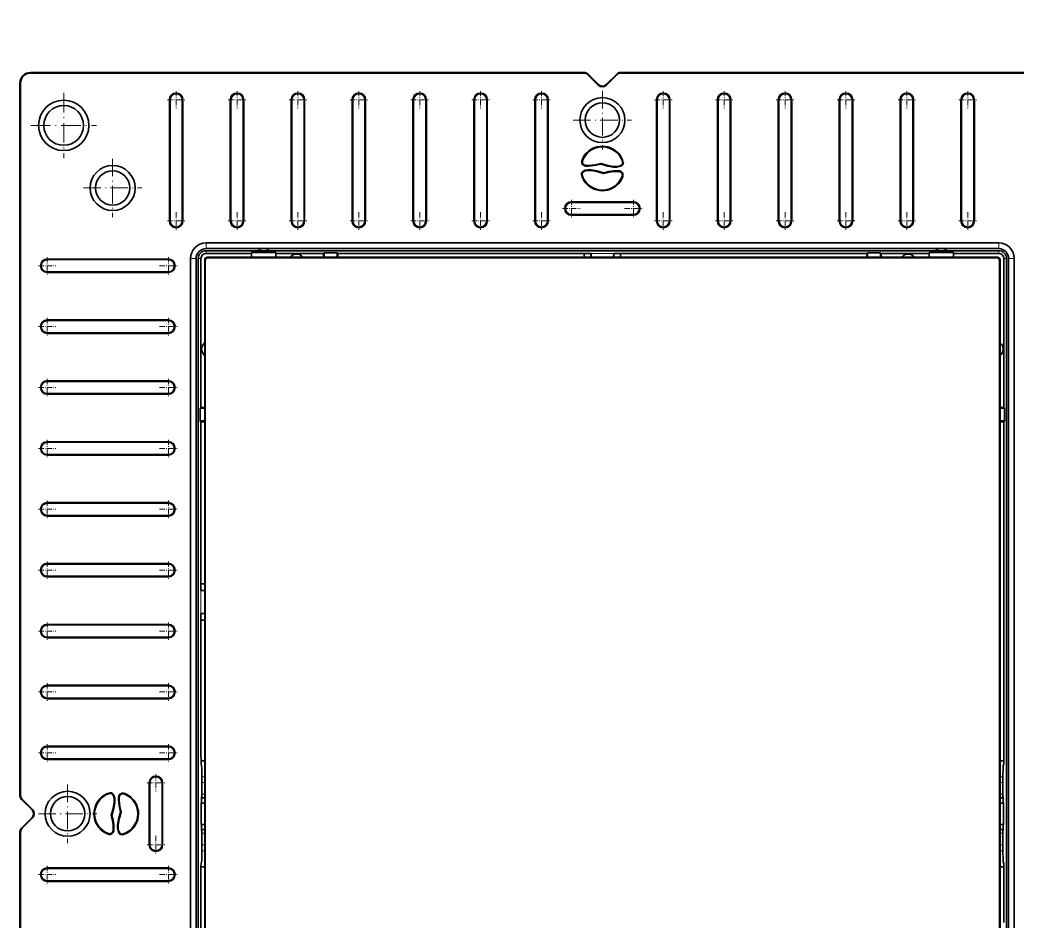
# Model space of a CAD drawing. Header units: inches. Extents: x 258415 to 640093, y 441672 to 945769.
# Drawn here: x 320847.2 to 321035.5, y 470317.5 to 470487.7 of the extents above; entities that cross this region are included whole.
import ezdxf

# ---------------------------------------------------------------- set-up
doc = ezdxf.new("R2010")
doc.units = ezdxf.units.IN
doc.header["$MEASUREMENT"] = 0
doc.linetypes.add('DASHDOT', pattern=[18.5, 12, -3, 0.5, -3])
doc.layers.add('A-DIMESNION-1', color=7, linetype='Continuous')
doc.layers.add('CQ Lighting', color=5, linetype='Continuous', lineweight=0)
doc.layers.add('CQ lighting plan', color=7, linetype='Continuous', lineweight=0)
doc.styles.get("Standard").update_dxf_attribs({"font": 'arial.ttf'})
doc.dimstyles.new('CQ Anno', dxfattribs={"dimscale": 40, "dimtxt": 2.2, "dimasz": 0.75, "dimexe": 1, "dimexo": 0.5, "dimgap": 0.5, "dimtad": 1, "dimrnd": 1, "dimdsep": 46, "dimtxsty": 'Standard', "dimblk": 'x-04-bw-gf-dim-50$0$DIM12', "dimcen": 0.0025, "dimdle": 0.5, "dimclrd": 8, "dimclre": 8, "dimclrt": 2, "dimazin": 2, "dimtfac": 1, "dimtix": 1, "dimtmove": 1, "dimatfit": 0, "dimfxl": 50, "dimtolj": 1, "dimtzin": 0, "dimlwd": -1, "dimarcsym": 1})

# ---------------------------------------------------------------- blocks, each defined once
blk = doc.blocks.new('T.HC0E0.HQ12 top')
at = {"layer": 'CQ Lighting', "color": 1, "lineweight": 35}
for p, q in [((441352.04, 519356.81), (441486.63, 519356.81)), ((441352.04, 519356.69), (441486.63, 519356.69)), ((441493.45, 519356.81), (441628.04, 519356.81)), ((441493.45, 519356.69), (441628.04, 519356.69)), ((441629.92, 519354.81), (441629.92, 519250.23)), ((441630.04, 519354.81), (441630.04, 519250.23)), ((441477.27, 519328.78), (441477.27, 519351.66)), ((441477.39, 519328.78), (441477.39, 519351.66)), ((441479.69, 519328.78), (441479.69, 519351.66)), ((441479.81, 519328.78), (441479.81, 519351.66)), ((441500.27, 519328.78), (441500.27, 519351.66)), ((441500.39, 519328.78), (441500.39, 519351.66)), ((441502.69, 519328.78), (441502.69, 519351.66)), ((441502.81, 519328.78), (441502.81, 519351.66)), ((441511.77, 519328.78), (441511.77, 519351.66)), ((441511.89, 519328.78), (441511.89, 519351.66)), ((441514.19, 519328.78), (441514.19, 519351.66)), ((441514.31, 519328.78), (441514.31, 519351.66)), ((441523.27, 519328.78), (441523.27, 519351.66)), ((441523.39, 519328.78), (441523.39, 519351.66)), ((441525.69, 519328.78), (441525.69, 519351.66)), ((441525.81, 519328.78), (441525.81, 519351.66)), ((441534.77, 519328.78), (441534.77, 519351.66)), ((441534.89, 519328.78), (441534.89, 519351.66)), ((441537.19, 519328.78), (441537.19, 519351.66)), ((441537.31, 519328.78), (441537.31, 519351.66)), ((441546.27, 519328.78), (441546.27, 519351.66)), ((441546.39, 519328.78), (441546.39, 519351.66)), ((441548.69, 519328.78), (441548.69, 519351.66)), ((441548.81, 519328.78), (441548.81, 519351.66)), ((441557.77, 519328.78), (441557.77, 519351.66)), ((441557.89, 519328.78), (441557.89, 519351.66)), ((441560.19, 519328.78), (441560.19, 519351.66)), ((441560.31, 519328.78), (441560.31, 519351.66)), ((441569.27, 519328.78), (441569.27, 519351.66)), ((441569.39, 519328.78), (441569.39, 519351.66)), ((441571.69, 519328.78), (441571.69, 519351.66)), ((441571.81, 519328.78), (441571.81, 519351.66)), ((441580.77, 519328.78), (441580.77, 519351.66)), ((441580.89, 519328.78), (441580.89, 519351.66)), ((441583.19, 519328.78), (441583.19, 519351.66)), ((441583.31, 519328.78), (441583.31, 519351.66)), ((441592.27, 519328.78), (441592.27, 519351.66)), ((441592.39, 519328.78), (441592.39, 519351.66)), ((441594.69, 519328.78), (441594.69, 519351.66)), ((441594.81, 519328.78), (441594.81, 519351.66)), ((441602, 519328.59), (441624.89, 519328.59)), ((441602, 519328.46), (441624.89, 519328.46)), ((441594.89, 519324.61), (441385.19, 519324.61)), ((441602, 519326.16), (441624.89, 519326.16)), ((441602, 519326.04), (441624.89, 519326.04)), ((441594.89, 519323.55), (441385.19, 519323.55)), ((441594.89, 519323.15), (441385.19, 519323.15)), ((441478.55, 519322.62), (441415.99, 519322.62)), ((441594.89, 519322.62), (441566.79, 519322.62)), ((441594.65, 519321.92), (441385.43, 519321.92)), ((441594.54, 519321.81), (441385.54, 519321.81)), ((441595.04, 519172.31), (441595.04, 519321.31)), ((441595.15, 519172.21), (441595.15, 519321.42)), ((441596.38, 519171.96), (441596.38, 519321.66)), ((441596.77, 519171.96), (441596.77, 519321.66)), ((441597.84, 519171.96), (441597.84, 519321.66)), ((441602, 519317.09), (441624.89, 519317.09)), ((441602, 519316.96), (441624.89, 519316.96)), ((441602, 519314.66), (441624.89, 519314.66)), ((441602, 519314.54), (441624.89, 519314.54)), ((441602, 519305.59), (441624.89, 519305.59)), ((441602, 519305.46), (441624.89, 519305.46)), ((441602, 519303.16), (441624.89, 519303.16)), ((441602, 519303.04), (441624.89, 519303.04)), ((441595.85, 519266.28), (441595.85, 519296.76)), ((441602, 519294.09), (441624.89, 519294.09)), ((441602, 519293.96), (441624.89, 519293.96)), ((441602, 519291.66), (441624.89, 519291.66)), ((441602, 519291.54), (441624.89, 519291.54)), ((441602, 519282.59), (441624.89, 519282.59)), ((441602, 519282.46), (441624.89, 519282.46)), ((441602, 519280.16), (441624.89, 519280.16)), ((441602, 519280.04), (441624.89, 519280.04)), ((441602, 519271.09), (441624.89, 519271.09)), ((441602, 519270.96), (441624.89, 519270.96)), ((441602, 519268.66), (441624.89, 519268.66)), ((441602, 519268.54), (441624.89, 519268.54)), ((441602, 519259.59), (441624.89, 519259.59)), ((441602, 519259.46), (441624.89, 519259.46)), ((441602, 519257.16), (441624.89, 519257.16)), ((441602, 519257.04), (441624.89, 519257.04)), ((441629.92, 519243.4), (441629.92, 519138.81)), ((441630.04, 519243.4), (441630.04, 519138.81)), ((441602, 519236.59), (441624.89, 519236.59)), ((441602, 519236.46), (441624.89, 519236.46)), ((441602, 519234.16), (441624.89, 519234.16)), ((441602, 519234.04), (441624.89, 519234.04)), ((441595.85, 519196.86), (441595.85, 519227.35)), ((441602, 519225.09), (441624.89, 519225.09)), ((441602, 519224.96), (441624.89, 519224.96)), ((441602, 519222.66), (441624.89, 519222.66)), ((441602, 519222.54), (441624.89, 519222.54)), ((441602, 519213.59), (441624.89, 519213.59)), ((441602, 519213.46), (441624.89, 519213.46)), ((441602, 519211.16), (441624.89, 519211.16)), ((441602, 519211.04), (441624.89, 519211.04)), ((441602, 519202.09), (441624.89, 519202.09)), ((441602, 519201.96), (441624.89, 519201.96)), ((441602, 519199.66), (441624.89, 519199.66)), ((441602, 519199.54), (441624.89, 519199.54)), ((441602, 519190.59), (441624.89, 519190.59)), ((441602, 519190.46), (441624.89, 519190.46)), ((441602, 519188.16), (441624.89, 519188.16)), ((441602, 519188.04), (441624.89, 519188.04)), ((441602, 519179.09), (441624.89, 519179.09)), ((441602, 519178.96), (441624.89, 519178.96)), ((441602, 519176.66), (441624.89, 519176.66)), ((441602, 519176.54), (441624.89, 519176.54)), ((441385.54, 519171.81), (441594.54, 519171.81)), ((441385.19, 519170.48), (441594.89, 519170.48)), ((441385.19, 519170.08), (441594.89, 519170.08)), ((441385.43, 519171.71), (441594.65, 519171.71)), ((441501.53, 519171.01), (441564.09, 519171.01)), ((441566.79, 519171.01), (441594.89, 519171.01)), ((441385.19, 519169.01), (441594.89, 519169.01))]:
    blk.add_line(p, q, dxfattribs=at)
at = {"layer": 'CQ Lighting', "color": 1, "lineweight": 13, "ltscale": 0.00307}
for p, q in [((441486.63, 519356.69), (441486.63, 519356.81)), ((441493.45, 519356.69), (441493.45, 519356.81)), ((441628.04, 519356.69), (441628.04, 519356.81)), ((441477.27, 519351.66), (441477.39, 519351.66)), ((441479.81, 519351.66), (441479.69, 519351.66)), ((441500.27, 519351.66), (441500.39, 519351.66)), ((441502.81, 519351.66), (441502.69, 519351.66)), ((441511.77, 519351.66), (441511.89, 519351.66)), ((441514.31, 519351.66), (441514.19, 519351.66)), ((441523.27, 519351.66), (441523.39, 519351.66)), ((441525.81, 519351.66), (441525.69, 519351.66)), ((441534.77, 519351.66), (441534.89, 519351.66)), ((441537.31, 519351.66), (441537.19, 519351.66)), ((441546.27, 519351.66), (441546.39, 519351.66)), ((441548.81, 519351.66), (441548.69, 519351.66)), ((441557.77, 519351.66), (441557.89, 519351.66)), ((441560.31, 519351.66), (441560.19, 519351.66)), ((441569.27, 519351.66), (441569.39, 519351.66)), ((441571.81, 519351.66), (441571.69, 519351.66)), ((441580.77, 519351.66), (441580.89, 519351.66)), ((441583.31, 519351.66), (441583.19, 519351.66)), ((441592.27, 519351.66), (441592.39, 519351.66)), ((441594.81, 519351.66), (441594.69, 519351.66)), ((441490.03, 519342.83), (441490.03, 519342.71)), ((441486.18, 519340.14), (441486.3, 519340.1)), ((441494, 519339.77), (441493.88, 519339.75)), ((441486.21, 519337.95), (441486.3, 519337.86)), ((441486.8, 519339.1), (441486.82, 519339.22)), ((441487.03, 519339.08), (441487.04, 519339.2)), ((441493.05, 519338.18), (441493.04, 519338.06)), ((441493.28, 519338.16), (441493.26, 519338.04)), ((441493.87, 519339.31), (441493.78, 519339.4)), ((441493.9, 519337.12), (441493.78, 519337.16)), ((441490.04, 519334.43), (441490.04, 519334.55)), ((441484.19, 519332.4), (441484.19, 519332.28)), ((441495.89, 519332.4), (441495.89, 519332.28)), ((441477.27, 519328.78), (441477.39, 519328.78)), ((441479.81, 519328.78), (441479.69, 519328.78)), ((441484.19, 519329.86), (441484.19, 519329.98)), ((441495.89, 519329.86), (441495.89, 519329.98)), ((441500.27, 519328.78), (441500.39, 519328.78)), ((441502.81, 519328.78), (441502.69, 519328.78)), ((441511.77, 519328.78), (441511.89, 519328.78)), ((441514.31, 519328.78), (441514.19, 519328.78)), ((441523.27, 519328.78), (441523.39, 519328.78)), ((441525.81, 519328.78), (441525.69, 519328.78)), ((441534.77, 519328.78), (441534.89, 519328.78)), ((441537.31, 519328.78), (441537.19, 519328.78)), ((441546.27, 519328.78), (441546.39, 519328.78)), ((441548.81, 519328.78), (441548.69, 519328.78)), ((441557.77, 519328.78), (441557.89, 519328.78)), ((441560.31, 519328.78), (441560.19, 519328.78)), ((441569.27, 519328.78), (441569.39, 519328.78)), ((441571.81, 519328.78), (441571.69, 519328.78)), ((441580.77, 519328.78), (441580.89, 519328.78)), ((441583.31, 519328.78), (441583.19, 519328.78)), ((441592.27, 519328.78), (441592.39, 519328.78)), ((441594.81, 519328.78), (441594.69, 519328.78)), ((441602, 519294.09), (441602, 519293.96)), ((441624.89, 519294.09), (441624.89, 519293.96)), ((441602, 519291.54), (441602, 519291.66)), ((441624.89, 519291.54), (441624.89, 519291.66)), ((441602, 519282.59), (441602, 519282.46)), ((441624.89, 519282.59), (441624.89, 519282.46)), ((441602, 519280.04), (441602, 519280.16)), ((441624.89, 519280.04), (441624.89, 519280.16)), ((441602, 519271.09), (441602, 519270.96)), ((441624.89, 519271.09), (441624.89, 519270.96)), ((441602, 519268.54), (441602, 519268.66)), ((441624.89, 519268.54), (441624.89, 519268.66)), ((441602, 519259.59), (441602, 519259.46)), ((441624.89, 519259.59), (441624.89, 519259.46)), ((441602, 519257.04), (441602, 519257.16)), ((441624.89, 519257.04), (441624.89, 519257.16)), ((441610.77, 519250.77), (441610.79, 519250.65)), ((441611.57, 519250.06), (441611.45, 519250.02)), ((441612.36, 519249.82), (441612.48, 519249.81)), ((441612.38, 519250.05), (441612.51, 519250.03)), ((441629.66, 519249.61), (441629.75, 519249.52)), ((441627.66, 519247.61), (441627.75, 519247.52)), ((441607.71, 519246.81), (441607.83, 519246.81)), ((441627.66, 519246.02), (441627.75, 519246.11)), ((441611.46, 519243.81), (441611.34, 519243.82)), ((441612.26, 519243.57), (441612.37, 519243.61)), ((441629.66, 519244.02), (441629.75, 519244.11)), ((441613.06, 519242.86), (441613.03, 519242.98)), ((441602, 519236.59), (441602, 519236.46)), ((441624.89, 519236.59), (441624.89, 519236.46)), ((441602, 519234.04), (441602, 519234.16)), ((441624.89, 519234.04), (441624.89, 519234.16)), ((441602, 519225.09), (441602, 519224.96)), ((441624.89, 519225.09), (441624.89, 519224.96)), ((441602, 519222.54), (441602, 519222.66)), ((441624.89, 519222.54), (441624.89, 519222.66)), ((441602, 519213.59), (441602, 519213.46)), ((441624.89, 519213.59), (441624.89, 519213.46)), ((441602, 519211.04), (441602, 519211.16)), ((441624.89, 519211.04), (441624.89, 519211.16)), ((441602, 519202.09), (441602, 519201.96)), ((441624.89, 519202.09), (441624.89, 519201.96)), ((441602, 519199.54), (441602, 519199.66)), ((441624.89, 519199.54), (441624.89, 519199.66)), ((441602, 519190.59), (441602, 519190.46)), ((441624.89, 519190.59), (441624.89, 519190.46)), ((441602, 519188.04), (441602, 519188.16)), ((441624.89, 519188.04), (441624.89, 519188.16))]:
    blk.add_line(p, q, dxfattribs=at)
at = {"layer": 'CQ Lighting', "color": 1, "lineweight": 13, "ltscale": 0.003069}
for p, q in [((441487.25, 519356.44), (441487.33, 519356.52)), ((441492.83, 519356.44), (441492.75, 519356.52)), ((441489.25, 519354.44), (441489.33, 519354.52)), ((441490.83, 519354.44), (441490.75, 519354.52)), ((441629.92, 519354.81), (441630.04, 519354.81)), ((441486.79, 519338.29), (441486.83, 519338.17)), ((441493.28, 519338.97), (441493.25, 519339.09)), ((441486.08, 519337.49), (441486.2, 519337.51)), ((441602, 519328.59), (441602, 519328.46)), ((441624.89, 519328.59), (441624.89, 519328.46)), ((441602, 519326.04), (441602, 519326.16)), ((441624.89, 519326.04), (441624.89, 519326.16)), ((441602, 519317.09), (441602, 519316.96)), ((441624.89, 519317.09), (441624.89, 519316.96)), ((441602, 519314.54), (441602, 519314.66)), ((441624.89, 519314.54), (441624.89, 519314.66)), ((441602, 519305.59), (441602, 519305.46)), ((441624.89, 519305.59), (441624.89, 519305.46)), ((441602, 519303.04), (441602, 519303.16)), ((441624.89, 519303.04), (441624.89, 519303.16)), ((441603.08, 519252.66), (441603.2, 519252.66)), ((441605.63, 519252.66), (441605.5, 519252.66)), ((441611.23, 519250.64), (441611.15, 519250.55)), ((441613.42, 519250.67), (441613.38, 519250.56)), ((441629.92, 519250.23), (441630.04, 519250.23)), ((441616.11, 519246.82), (441615.99, 519246.82)), ((441611.44, 519243.58), (441611.32, 519243.6)), ((441629.92, 519243.4), (441630.04, 519243.4)), ((441610.4, 519242.96), (441610.44, 519243.07)), ((441612.59, 519242.99), (441612.68, 519243.08)), ((441603.08, 519240.96), (441603.2, 519240.96)), ((441605.63, 519240.96), (441605.5, 519240.96)), ((441602, 519179.09), (441602, 519178.96)), ((441624.89, 519179.09), (441624.89, 519178.96)), ((441602, 519176.54), (441602, 519176.66)), ((441624.89, 519176.54), (441624.89, 519176.66))]:
    blk.add_line(p, q, dxfattribs=at)
at = {"layer": 'CQ Lighting', "color": 1, "lineweight": 35, "ltscale": 0.070711}
for p, q in [((441487.25, 519356.44), (441489.25, 519354.44)), ((441487.33, 519356.52), (441489.33, 519354.52)), ((441492.75, 519356.52), (441490.75, 519354.52)), ((441492.83, 519356.44), (441490.83, 519354.44)), ((441629.66, 519249.61), (441627.66, 519247.61)), ((441629.75, 519249.52), (441627.75, 519247.52)), ((441629.66, 519244.02), (441627.66, 519246.02)), ((441629.75, 519244.11), (441627.75, 519246.11))]:
    blk.add_line(p, q, dxfattribs=at)
at = {"layer": 'CQ Lighting', "color": 1, "linetype": 'DASHDOT', "lineweight": 13, "ltscale": 0.308749}
blk.add_line((441620.04, 519354.73), (441620.04, 519342.38), dxfattribs=at)
at = {"layer": 'CQ Lighting', "color": 1, "linetype": 'DASHDOT', "lineweight": 13, "ltscale": 0.082732}
for p, q in [((441478.54, 519353.32), (441478.54, 519350.01)), ((441501.54, 519353.32), (441501.54, 519350.01)), ((441513.04, 519353.32), (441513.04, 519350.01)), ((441524.54, 519353.32), (441524.54, 519350.01)), ((441536.04, 519353.32), (441536.04, 519350.01)), ((441547.54, 519353.32), (441547.54, 519350.01)), ((441559.04, 519353.32), (441559.04, 519350.01)), ((441570.54, 519353.32), (441570.54, 519350.01)), ((441582.04, 519353.32), (441582.04, 519350.01)), ((441593.54, 519353.32), (441593.54, 519350.01)), ((441595.19, 519351.66), (441591.88, 519351.66)), ((441484.19, 519332.78), (441484.19, 519329.47)), ((441495.89, 519332.78), (441495.89, 519329.47)), ((441478.54, 519330.43), (441478.54, 519327.12)), ((441501.54, 519330.43), (441501.54, 519327.12)), ((441513.04, 519330.43), (441513.04, 519327.12)), ((441524.54, 519330.43), (441524.54, 519327.12)), ((441536.04, 519330.43), (441536.04, 519327.12)), ((441547.54, 519330.43), (441547.54, 519327.12)), ((441559.04, 519330.43), (441559.04, 519327.12)), ((441570.54, 519330.43), (441570.54, 519327.12)), ((441582.04, 519330.43), (441582.04, 519327.12)), ((441593.54, 519330.43), (441593.54, 519327.12)), ((441595.19, 519328.78), (441591.88, 519328.78)), ((441602, 519294.47), (441602, 519291.16)), ((441624.89, 519294.47), (441624.89, 519291.16)), ((441602, 519282.97), (441602, 519279.66)), ((441624.89, 519282.97), (441624.89, 519279.66)), ((441602, 519271.47), (441602, 519268.16)), ((441624.89, 519271.47), (441624.89, 519268.16)), ((441602, 519259.97), (441602, 519256.66)), ((441624.89, 519259.97), (441624.89, 519256.66)), ((441602, 519236.97), (441602, 519233.66)), ((441624.89, 519236.97), (441624.89, 519233.66)), ((441602, 519225.47), (441602, 519222.16)), ((441624.89, 519225.47), (441624.89, 519222.16)), ((441602, 519213.97), (441602, 519210.66)), ((441624.89, 519213.97), (441624.89, 519210.66)), ((441602, 519202.47), (441602, 519199.16)), ((441624.89, 519202.47), (441624.89, 519199.16)), ((441602, 519190.97), (441602, 519187.66)), ((441624.89, 519190.97), (441624.89, 519187.66))]:
    blk.add_line(p, q, dxfattribs=at)
at = {"layer": 'CQ Lighting', "color": 1, "linetype": 'DASHDOT', "lineweight": 13, "ltscale": 0.276251}
for p, q in [((441490.04, 519353.34), (441490.04, 519342.29)), ((441608.23, 519344.83), (441608.23, 519333.78))]:
    blk.add_line(p, q, dxfattribs=at)
at = {"layer": 'CQ Lighting', "color": 1, "linetype": 'DASHDOT', "lineweight": 13, "ltscale": 0.082731}
for p, q in [((441480.19, 519351.66), (441476.88, 519351.66)), ((441503.19, 519351.66), (441499.88, 519351.66)), ((441514.69, 519351.66), (441511.38, 519351.66)), ((441526.19, 519351.66), (441522.88, 519351.66)), ((441537.69, 519351.66), (441534.38, 519351.66)), ((441549.19, 519351.66), (441545.88, 519351.66)), ((441560.69, 519351.66), (441557.38, 519351.66)), ((441572.19, 519351.66), (441568.88, 519351.66)), ((441583.69, 519351.66), (441580.38, 519351.66)), ((441485.84, 519331.13), (441482.53, 519331.13)), ((441497.54, 519331.13), (441494.23, 519331.13)), ((441480.19, 519328.78), (441476.88, 519328.78)), ((441503.19, 519328.78), (441499.88, 519328.78)), ((441514.69, 519328.78), (441511.38, 519328.78)), ((441526.19, 519328.78), (441522.88, 519328.78)), ((441537.69, 519328.78), (441534.38, 519328.78)), ((441549.19, 519328.78), (441545.88, 519328.78)), ((441560.69, 519328.78), (441557.38, 519328.78)), ((441572.19, 519328.78), (441568.88, 519328.78)), ((441583.69, 519328.78), (441580.38, 519328.78)), ((441603.66, 519327.31), (441600.35, 519327.31)), ((441626.54, 519327.31), (441623.23, 519327.31)), ((441603.66, 519315.81), (441600.35, 519315.81)), ((441626.54, 519315.81), (441623.23, 519315.81)), ((441603.66, 519304.31), (441600.35, 519304.31)), ((441626.54, 519304.31), (441623.23, 519304.31)), ((441603.66, 519292.81), (441600.35, 519292.81)), ((441626.54, 519292.81), (441623.23, 519292.81)), ((441603.66, 519281.31), (441600.35, 519281.31)), ((441626.54, 519281.31), (441623.23, 519281.31)), ((441603.66, 519269.81), (441600.35, 519269.81)), ((441626.54, 519269.81), (441623.23, 519269.81)), ((441603.66, 519258.31), (441600.35, 519258.31)), ((441626.54, 519258.31), (441623.23, 519258.31)), ((441604.35, 519254.32), (441604.35, 519251.01)), ((441606.01, 519252.66), (441602.7, 519252.66)), ((441604.35, 519242.62), (441604.35, 519239.31)), ((441606.01, 519240.96), (441602.7, 519240.96)), ((441603.66, 519235.31), (441600.35, 519235.31)), ((441626.54, 519235.31), (441623.23, 519235.31)), ((441603.66, 519223.81), (441600.35, 519223.81)), ((441626.54, 519223.81), (441623.23, 519223.81)), ((441603.66, 519212.31), (441600.35, 519212.31)), ((441626.54, 519212.31), (441623.23, 519212.31)), ((441603.66, 519200.81), (441600.35, 519200.81)), ((441626.54, 519200.81), (441623.23, 519200.81)), ((441603.66, 519189.31), (441600.35, 519189.31)), ((441626.54, 519189.31), (441623.23, 519189.31)), ((441603.66, 519177.81), (441600.35, 519177.81)), ((441626.54, 519177.81), (441623.23, 519177.81))]:
    blk.add_line(p, q, dxfattribs=at)
at = {"layer": 'CQ Lighting', "color": 1, "linetype": 'DASHDOT', "lineweight": 13, "ltscale": 0.27625}
for p, q in [((441495.56, 519347.81), (441484.51, 519347.81)), ((441613.75, 519339.31), (441602.7, 519339.31)), ((441621.04, 519252.34), (441621.04, 519241.29)), ((441626.56, 519246.81), (441615.51, 519246.81))]:
    blk.add_line(p, q, dxfattribs=at)
at = {"layer": 'CQ Lighting', "color": 1, "linetype": 'DASHDOT', "lineweight": 13, "ltscale": 0.308751}
blk.add_line((441626.21, 519348.55), (441613.86, 519348.55), dxfattribs=at)
at = {"layer": 'CQ Lighting', "color": 1, "lineweight": 35, "ltscale": 0.003198}
for p, q in [((441489.73, 519339.59), (441489.73, 519339.46)), ((441490.35, 519337.67), (441490.35, 519337.8))]:
    blk.add_line(p, q, dxfattribs=at)
at = {"layer": 'CQ Lighting', "color": 1, "lineweight": 35, "ltscale": 0.2925}
for p, q in [((441484.19, 519332.4), (441495.89, 519332.4)), ((441495.89, 519332.28), (441484.19, 519332.28)), ((441495.89, 519329.98), (441484.19, 519329.98)), ((441484.19, 519329.86), (441495.89, 519329.86)), ((441603.08, 519240.96), (441603.08, 519252.66)), ((441603.2, 519240.96), (441603.2, 519252.66)), ((441605.5, 519240.96), (441605.5, 519252.66)), ((441605.63, 519240.96), (441605.63, 519252.66))]:
    blk.add_line(p, q, dxfattribs=at)
at = {"layer": 'CQ Lighting', "color": 1, "linetype": 'DASHDOT', "lineweight": 13, "ltscale": 0.08273}
for p, q in [((441602, 519328.97), (441602, 519325.66)), ((441624.89, 519328.97), (441624.89, 519325.66)), ((441602, 519317.47), (441602, 519314.16)), ((441624.89, 519317.47), (441624.89, 519314.16)), ((441602, 519305.97), (441602, 519302.66)), ((441624.89, 519305.97), (441624.89, 519302.66)), ((441602, 519179.47), (441602, 519176.16)), ((441624.89, 519179.47), (441624.89, 519176.16))]:
    blk.add_line(p, q, dxfattribs=at)
at = {"layer": 'CQ Lighting', "color": 1, "lineweight": 13, "ltscale": 0.026749}
for p, q in [((441594.89, 519324.61), (441594.89, 519323.55)), ((441597.84, 519321.66), (441596.77, 519321.66)), ((441597.84, 519171.96), (441596.77, 519171.96)), ((441594.89, 519169.01), (441594.89, 519170.08))]:
    blk.add_line(p, q, dxfattribs=at)
at = {"layer": 'CQ Lighting', "color": 1, "lineweight": 35, "ltscale": 0.017352}
for p, q in [((441480.04, 519321.92), (441480.04, 519322.62)), ((441500.04, 519321.92), (441500.04, 519322.62))]:
    blk.add_line(p, q, dxfattribs=at)
at = {"layer": 'CQ Lighting', "color": 1, "lineweight": 35, "ltscale": 0.010924}
for p, q in [((441480.97, 519322.5), (441480.55, 519322.61)), ((441499.11, 519322.5), (441499.53, 519322.61)), ((441480.97, 519171.13), (441480.55, 519171.02)), ((441499.11, 519171.13), (441499.53, 519171.02))]:
    blk.add_line(p, q, dxfattribs=at)
at = {"layer": 'CQ Lighting', "color": 1, "lineweight": 35, "ltscale": 0.095664}
for p, q in [((441486.8, 519322.48), (441482.97, 519322.48)), ((441497.11, 519322.48), (441493.28, 519322.48)), ((441482.97, 519171.15), (441486.8, 519171.15)), ((441493.28, 519171.15), (441497.11, 519171.15))]:
    blk.add_line(p, q, dxfattribs=at)
at = {"layer": 'CQ Lighting', "color": 1, "lineweight": 13, "ltscale": 0.014006}
for p, q in [((441483.05, 519321.92), (441483.05, 519322.48)), ((441484.16, 519321.92), (441484.16, 519322.48)), ((441486.37, 519322.48), (441486.37, 519321.92)), ((441493.71, 519321.92), (441493.71, 519322.48)), ((441495.92, 519322.48), (441495.92, 519321.92)), ((441497.03, 519322.48), (441497.03, 519321.92))]:
    blk.add_line(p, q, dxfattribs=at)
at = {"layer": 'CQ Lighting', "color": 1, "lineweight": 35, "ltscale": 0.004949}
for p, q in [((441486.99, 519322.53), (441486.8, 519322.48)), ((441493.09, 519322.53), (441493.28, 519322.48)), ((441486.99, 519171.1), (441486.8, 519171.15)), ((441493.09, 519171.1), (441493.28, 519171.15))]:
    blk.add_line(p, q, dxfattribs=at)
at = {"layer": 'CQ Lighting', "color": 1, "lineweight": 35, "ltscale": 0.02625}
for p, q in [((441488.04, 519322.53), (441486.99, 519322.53)), ((441493.09, 519322.53), (441492.04, 519322.53)), ((441486.99, 519171.1), (441488.04, 519171.1)), ((441492.04, 519171.1), (441493.09, 519171.1))]:
    blk.add_line(p, q, dxfattribs=at)
at = {"layer": 'CQ Lighting', "color": 1, "lineweight": 35, "ltscale": 0.007932}
for p, q in [((441487.04, 519322.53), (441487.04, 519322.21)), ((441493.04, 519322.53), (441493.04, 519322.21)), ((441487.04, 519171.1), (441487.04, 519171.41)), ((441493.04, 519171.1), (441493.04, 519171.41))]:
    blk.add_line(p, q, dxfattribs=at)
at = {"layer": 'CQ Lighting', "color": 1, "lineweight": 35, "ltscale": 0.001254}
for p, q in [((441487.99, 519322.59), (441488.04, 519322.58)), ((441492.04, 519322.58), (441492.09, 519322.59)), ((441487.99, 519171.04), (441488.04, 519171.05)), ((441492.04, 519171.05), (441492.09, 519171.04))]:
    blk.add_line(p, q, dxfattribs=at)
at = {"layer": 'CQ Lighting', "color": 1, "lineweight": 35, "ltscale": 0.016656}
for p, q in [((441488.04, 519321.92), (441488.04, 519322.59)), ((441492.04, 519321.92), (441492.04, 519322.59))]:
    blk.add_line(p, q, dxfattribs=at)
at = {"layer": 'CQ Lighting', "color": 1, "lineweight": 35, "ltscale": 0.226101}
for p, q in [((441510.57, 519322.62), (441501.53, 519322.62)), ((441469.51, 519171.01), (441478.55, 519171.01))]:
    blk.add_line(p, q, dxfattribs=at)
at = {"layer": 'CQ Lighting', "color": 1, "lineweight": 35, "ltscale": 0.000476}
for p, q in [((441512.56, 519322.64), (441512.54, 519322.64)), ((441515.52, 519322.64), (441515.54, 519322.64)), ((441544.56, 519322.64), (441544.54, 519322.64)), ((441547.52, 519322.64), (441547.54, 519322.64)), ((441595.86, 519264.31), (441595.86, 519264.29)), ((441595.86, 519261.32), (441595.86, 519261.34)), ((441595.86, 519232.31), (441595.86, 519232.29)), ((441595.86, 519229.32), (441595.86, 519229.34))]:
    blk.add_line(p, q, dxfattribs=at)
at = {"layer": 'CQ Lighting', "color": 1, "lineweight": 35, "ltscale": 0.227122}
for p, q in [((441526.59, 519322.62), (441517.51, 519322.62)), ((441542.57, 519322.62), (441533.49, 519322.62))]:
    blk.add_line(p, q, dxfattribs=at)
at = {"layer": 'CQ Lighting', "color": 1, "lineweight": 35, "ltscale": 0.018331}
for p, q in [((441526.59, 519322.66), (441526.61, 519321.92)), ((441533.49, 519322.66), (441533.46, 519321.92))]:
    blk.add_line(p, q, dxfattribs=at)
at = {"layer": 'CQ Lighting', "color": 1, "lineweight": 35, "ltscale": 0.031513}
for p, q in [((441526.59, 519322.66), (441527.85, 519322.66)), ((441533.49, 519322.66), (441532.23, 519322.66))]:
    blk.add_line(p, q, dxfattribs=at)
at = {"layer": 'CQ Lighting', "color": 1, "lineweight": 35, "ltscale": 0.018322}
for p, q in [((441527.86, 519321.92), (441527.85, 519322.66)), ((441532.22, 519321.92), (441532.23, 519322.66))]:
    blk.add_line(p, q, dxfattribs=at)
at = {"layer": 'CQ Lighting', "color": 1, "lineweight": 35, "ltscale": 0.001068}
for p, q in [((441527.89, 519322.64), (441527.85, 519322.66)), ((441532.19, 519322.64), (441532.23, 519322.66))]:
    blk.add_line(p, q, dxfattribs=at)
at = {"layer": 'CQ Lighting', "color": 1, "lineweight": 13, "ltscale": 0.107585}
for p, q in [((441527.89, 519322.64), (441532.19, 519322.64)), ((441595.86, 519248.97), (441595.86, 519244.66))]:
    blk.add_line(p, q, dxfattribs=at)
at = {"layer": 'CQ Lighting', "color": 1, "lineweight": 35, "ltscale": 0.364605}
blk.add_line((441564.09, 519322.62), (441549.51, 519322.62), dxfattribs=at)
at = {"layer": 'CQ Lighting', "color": 1, "lineweight": 35, "ltscale": 0.004443}
for p, q in [((441564.09, 519322.62), (441564.22, 519322.75)), ((441566.79, 519322.62), (441566.66, 519322.75)), ((441595.85, 519299.46), (441595.97, 519299.34)), ((441595.85, 519296.76), (441595.97, 519296.89)), ((441595.85, 519196.86), (441595.97, 519196.74)), ((441595.85, 519194.16), (441595.97, 519194.29)), ((441564.09, 519171.01), (441564.22, 519170.88)), ((441566.79, 519171.01), (441566.66, 519170.88))]:
    blk.add_line(p, q, dxfattribs=at)
at = {"layer": 'CQ Lighting', "color": 1, "lineweight": 35, "ltscale": 0.017497}
for p, q in [((441564.09, 519321.92), (441564.09, 519322.62)), ((441566.79, 519321.92), (441566.79, 519322.62))]:
    blk.add_line(p, q, dxfattribs=at)
at = {"layer": 'CQ Lighting', "color": 1, "lineweight": 35, "ltscale": 0.020639}
for p, q in [((441564.22, 519321.92), (441564.22, 519322.75)), ((441566.66, 519321.92), (441566.66, 519322.75))]:
    blk.add_line(p, q, dxfattribs=at)
at = {"layer": 'CQ Lighting', "color": 1, "lineweight": 35, "ltscale": 0.061217}
for p, q in [((441566.66, 519322.75), (441564.22, 519322.75)), ((441595.97, 519296.89), (441595.97, 519299.34)), ((441566.66, 519170.88), (441564.22, 519170.88))]:
    blk.add_line(p, q, dxfattribs=at)
at = {"layer": 'CQ Lighting', "color": 1, "lineweight": 13, "ltscale": 0.013243}
for p, q in [((441594.89, 519323.15), (441594.89, 519322.62)), ((441596.38, 519321.66), (441595.85, 519321.66)), ((441596.38, 519171.96), (441595.85, 519171.96)), ((441594.89, 519170.48), (441594.89, 519171.01))]:
    blk.add_line(p, q, dxfattribs=at)
at = {"layer": 'CQ Lighting', "color": 1, "lineweight": 13, "ltscale": 0.003857}
for p, q in [((441594.65, 519321.92), (441594.54, 519321.81)), ((441595.15, 519321.42), (441595.04, 519321.31)), ((441594.65, 519171.71), (441594.54, 519171.81)), ((441595.15, 519172.21), (441595.04, 519172.31))]:
    blk.add_line(p, q, dxfattribs=at)
at = {"layer": 'CQ Lighting', "color": 1, "lineweight": 35, "ltscale": 0.21375}
for p, q in [((441595.85, 519313.11), (441595.85, 519321.66)), ((441595.85, 519171.96), (441595.85, 519180.51))]:
    blk.add_line(p, q, dxfattribs=at)
at = {"layer": 'CQ Lighting', "color": 1, "lineweight": 35, "ltscale": 0.022273}
for p, q in [((441596.04, 519313.11), (441595.15, 519313.11)), ((441596.04, 519308.51), (441595.15, 519308.51)), ((441596.04, 519185.11), (441595.15, 519185.11)), ((441596.04, 519180.51), (441595.15, 519180.51))]:
    blk.add_line(p, q, dxfattribs=at)
at = {"layer": 'CQ Lighting', "color": 1, "lineweight": 35, "ltscale": 0.107961}
for p, q in [((441596.04, 519313.11), (441596.04, 519308.8)), ((441596.04, 519185.11), (441596.04, 519180.8))]:
    blk.add_line(p, q, dxfattribs=at)
at = {"layer": 'CQ Lighting', "color": 1, "lineweight": 35, "ltscale": 0.226248}
blk.add_line((441595.85, 519299.46), (441595.85, 519308.51), dxfattribs=at)
at = {"layer": 'CQ Lighting', "color": 1, "lineweight": 35, "ltscale": 0.007039}
for p, q in [((441596.04, 519308.8), (441596.04, 519308.51)), ((441596.04, 519180.8), (441596.04, 519180.51))]:
    blk.add_line(p, q, dxfattribs=at)
at = {"layer": 'CQ Lighting', "color": 1, "lineweight": 35, "ltscale": 0.017496}
for p, q in [((441595.15, 519299.46), (441595.85, 519299.46)), ((441595.15, 519296.76), (441595.85, 519296.76)), ((441595.15, 519196.86), (441595.85, 519196.86)), ((441595.15, 519194.16), (441595.85, 519194.16)), ((441564.09, 519171.01), (441564.09, 519171.71)), ((441566.79, 519171.01), (441566.79, 519171.71))]:
    blk.add_line(p, q, dxfattribs=at)
at = {"layer": 'CQ Lighting', "color": 1, "lineweight": 35, "ltscale": 0.020638}
for p, q in [((441595.97, 519299.34), (441595.15, 519299.34)), ((441595.97, 519296.89), (441595.15, 519296.89)), ((441595.97, 519196.74), (441595.15, 519196.74)), ((441595.97, 519194.29), (441595.15, 519194.29)), ((441564.22, 519170.88), (441564.22, 519171.71)), ((441566.66, 519170.88), (441566.66, 519171.71))]:
    blk.add_line(p, q, dxfattribs=at)
at = {"layer": 'CQ Lighting', "color": 1, "lineweight": 35, "ltscale": 0.227061}
for p, q in [((441595.85, 519250.27), (441595.85, 519259.35)), ((441595.85, 519234.28), (441595.85, 519243.36))]:
    blk.add_line(p, q, dxfattribs=at)
at = {"layer": 'CQ Lighting', "color": 1, "lineweight": 35, "ltscale": 0.018346}
for p, q in [((441595.88, 519250.27), (441595.15, 519250.24)), ((441595.88, 519243.36), (441595.15, 519243.39))]:
    blk.add_line(p, q, dxfattribs=at)
at = {"layer": 'CQ Lighting', "color": 1, "lineweight": 35, "ltscale": 0.018338}
for p, q in [((441595.15, 519248.99), (441595.88, 519249.01)), ((441595.15, 519244.64), (441595.88, 519244.62))]:
    blk.add_line(p, q, dxfattribs=at)
at = {"layer": 'CQ Lighting', "color": 1, "lineweight": 35, "ltscale": 0.001102}
for p, q in [((441595.86, 519248.97), (441595.88, 519249.01)), ((441595.86, 519244.66), (441595.88, 519244.62))]:
    blk.add_line(p, q, dxfattribs=at)
at = {"layer": 'CQ Lighting', "color": 1, "lineweight": 35, "ltscale": 0.031544}
for p, q in [((441595.88, 519250.27), (441595.88, 519249.01)), ((441595.88, 519244.62), (441595.88, 519243.36))]:
    blk.add_line(p, q, dxfattribs=at)
at = {"layer": 'CQ Lighting', "color": 1, "lineweight": 35, "ltscale": 0.003197}
for p, q in [((441612.87, 519247.12), (441612.74, 519247.12)), ((441610.95, 519246.51), (441611.08, 519246.51))]:
    blk.add_line(p, q, dxfattribs=at)
at = {"layer": 'CQ Lighting', "color": 1, "lineweight": 35, "ltscale": 0.061216}
blk.add_line((441595.97, 519194.29), (441595.97, 519196.74), dxfattribs=at)
at = {"layer": 'CQ Lighting', "color": 1, "lineweight": 35, "ltscale": 0.22625}
blk.add_line((441595.85, 519185.11), (441595.85, 519194.16), dxfattribs=at)
at = {"layer": 'CQ Lighting', "color": 1, "lineweight": 35, "ltscale": 0.017349}
for p, q in [((441480.04, 519171.71), (441480.04, 519171.01)), ((441500.04, 519171.71), (441500.04, 519171.01))]:
    blk.add_line(p, q, dxfattribs=at)
at = {"layer": 'CQ Lighting', "color": 1, "lineweight": 13, "ltscale": 0.014005}
for p, q in [((441483.05, 519171.71), (441483.05, 519171.15)), ((441484.16, 519171.71), (441484.16, 519171.15)), ((441486.37, 519171.15), (441486.37, 519171.71)), ((441493.71, 519171.71), (441493.71, 519171.15)), ((441495.92, 519171.15), (441495.92, 519171.71)), ((441497.03, 519171.15), (441497.03, 519171.71))]:
    blk.add_line(p, q, dxfattribs=at)
at = {"layer": 'CQ Lighting', "color": 1, "lineweight": 35, "ltscale": 0.016655}
for p, q in [((441488.04, 519171.71), (441488.04, 519171.04)), ((441492.04, 519171.71), (441492.04, 519171.04))]:
    blk.add_line(p, q, dxfattribs=at)
at = {"layer": 'CQ Lighting', "color": 1, "lineweight": 35}
for points in [[(441490.03, 519342.83), (441489.56, 519342.81), (441489.08, 519342.72), (441488.6, 519342.58), (441488.14, 519342.37), (441487.5, 519341.97), (441486.95, 519341.45), (441486.64, 519341.05), (441486.38, 519340.61), (441486.18, 519340.14)], [(441490.03, 519342.71), (441489.31, 519342.65), (441488.63, 519342.46), (441488.01, 519342.16), (441487.45, 519341.76), (441486.97, 519341.28), (441486.58, 519340.72), (441486.3, 519340.1)], [(441494, 519339.77), (441493.85, 519340.29), (441493.62, 519340.78), (441493.4, 519341.12), (441493.15, 519341.43), (441492.86, 519341.72), (441492.54, 519341.99), (441492.09, 519342.28), (441491.61, 519342.52), (441491.1, 519342.69), (441490.57, 519342.8), (441490.03, 519342.83)], [(441493.88, 519339.75), (441493.78, 519340.1), (441493.65, 519340.44), (441493.47, 519340.78), (441493.26, 519341.1), (441492.76, 519341.65), (441492.16, 519342.1), (441491.49, 519342.43), (441490.77, 519342.64), (441490.03, 519342.71)], [(441487.03, 519339.08), (441487.33, 519339.07), (441487.94, 519339.1), (441488.81, 519339.23), (441489.73, 519339.46)], [(441487.04, 519339.2), (441487.53, 519339.2), (441488.03, 519339.23), (441488.67, 519339.33), (441489.73, 519339.59)], [(441489.73, 519339.59), (441490.86, 519339.27), (441491.41, 519339.14), (441492.2, 519339.01), (441492.75, 519339), (441493.25, 519339.09)], [(441489.73, 519339.46), (441491.08, 519339.09), (441491.8, 519338.94), (441492.17, 519338.89), (441492.75, 519338.88), (441493.28, 519338.97)], [(441486.8, 519338.29), (441486.57, 519338.2), (441486.36, 519338.08), (441486.21, 519337.95)], [(441486.83, 519338.17), (441486.53, 519338.04), (441486.3, 519337.86)], [(441490.35, 519337.8), (441489, 519338.17), (441488.28, 519338.32), (441487.91, 519338.37), (441487.33, 519338.38), (441486.8, 519338.29)], [(441490.35, 519337.67), (441489.22, 519337.99), (441488.67, 519338.12), (441487.88, 519338.25), (441487.33, 519338.26), (441486.83, 519338.17)], [(441493.05, 519338.18), (441492.75, 519338.19), (441492.14, 519338.16), (441491.27, 519338.03), (441490.35, 519337.8)], [(441493.04, 519338.06), (441492.55, 519338.06), (441492.05, 519338.02), (441491.41, 519337.93), (441490.35, 519337.67)], [(441493.25, 519339.09), (441493.55, 519339.22), (441493.78, 519339.4)], [(441493.28, 519338.97), (441493.51, 519339.06), (441493.72, 519339.18), (441493.87, 519339.31)], [(441486.08, 519337.49), (441486.23, 519336.97), (441486.46, 519336.48), (441486.68, 519336.14), (441486.93, 519335.83), (441487.22, 519335.54), (441487.54, 519335.27), (441487.99, 519334.98), (441488.47, 519334.74), (441488.98, 519334.57), (441489.51, 519334.46), (441490.04, 519334.43)], [(441486.2, 519337.51), (441486.3, 519337.16), (441486.43, 519336.82), (441486.61, 519336.48), (441486.82, 519336.16), (441487.32, 519335.61), (441487.92, 519335.16), (441488.59, 519334.83), (441489.3, 519334.62), (441490.04, 519334.55)], [(441490.04, 519334.55), (441490.77, 519334.61), (441491.45, 519334.8), (441492.07, 519335.1), (441492.63, 519335.5), (441493.11, 519335.98), (441493.5, 519336.54), (441493.78, 519337.16)], [(441490.04, 519334.43), (441490.52, 519334.45), (441490.99, 519334.54), (441491.48, 519334.68), (441491.94, 519334.89), (441492.58, 519335.29), (441493.13, 519335.81), (441493.44, 519336.21), (441493.7, 519336.65), (441493.9, 519337.12)], [(441478.55, 519322.62), (441480.16, 519322.62), (441480.52, 519322.61), (441480.54, 519322.61), (441480.55, 519322.61)], [(441480.97, 519322.5), (441480.98, 519322.5), (441481.22, 519322.49), (441482.97, 519322.48)], [(441487.99, 519322.59), (441487.99, 519322.59), (441488.01, 519322.59), (441488.2, 519322.59), (441491.42, 519322.6), (441492.07, 519322.59), (441492.09, 519322.59), (441492.09, 519322.59)], [(441497.11, 519322.48), (441498.72, 519322.49), (441499.08, 519322.5), (441499.1, 519322.5), (441499.11, 519322.5)], [(441499.53, 519322.61), (441499.54, 519322.61), (441499.78, 519322.61), (441501.53, 519322.62)], [(441512.54, 519322.64), (441511.12, 519322.62), (441510.57, 519322.62)], [(441512.56, 519322.64), (441513.65, 519322.65), (441515.19, 519322.65), (441515.52, 519322.64)], [(441515.54, 519322.64), (441516.96, 519322.62), (441517.51, 519322.62)], [(441527.91, 519321.92), (441527.89, 519322.61), (441527.89, 519322.63), (441527.89, 519322.64)], [(441532.16, 519321.92), (441532.19, 519322.61), (441532.19, 519322.63), (441532.19, 519322.64)], [(441544.54, 519322.64), (441543.12, 519322.62), (441542.57, 519322.62)], [(441544.56, 519322.64), (441545.65, 519322.65), (441547.19, 519322.65), (441547.52, 519322.64)], [(441547.54, 519322.64), (441548.96, 519322.62), (441549.51, 519322.62)], [(441595.85, 519266.28), (441595.86, 519264.67), (441595.86, 519264.31)], [(441595.86, 519264.29), (441595.87, 519263.28), (441595.86, 519261.36), (441595.86, 519261.34)], [(441595.86, 519261.32), (441595.85, 519260.24), (441595.85, 519259.35)], [(441610.77, 519250.77), (441610.25, 519250.62), (441609.76, 519250.39), (441609.42, 519250.17), (441609.11, 519249.92), (441608.82, 519249.63), (441608.56, 519249.32), (441608.26, 519248.87), (441608.03, 519248.38), (441607.85, 519247.87), (441607.74, 519247.34), (441607.71, 519246.81)], [(441610.79, 519250.65), (441610.44, 519250.56), (441610.1, 519250.43), (441609.76, 519250.25), (441609.44, 519250.03), (441608.89, 519249.53), (441608.44, 519248.94), (441608.11, 519248.27), (441607.9, 519247.55), (441607.83, 519246.81)], [(441610.95, 519246.51), (441611.27, 519247.64), (441611.41, 519248.19), (441611.53, 519248.98), (441611.54, 519249.53), (441611.45, 519250.02)], [(441611.08, 519246.51), (441611.45, 519247.85), (441611.6, 519248.57), (441611.65, 519248.95), (441611.66, 519249.52), (441611.57, 519250.06)], [(441611.45, 519250.02), (441611.32, 519250.32), (441611.15, 519250.55)], [(441611.57, 519250.06), (441611.48, 519250.28), (441611.36, 519250.49), (441611.23, 519250.64)], [(441612.36, 519249.82), (441612.35, 519249.53), (441612.38, 519248.91), (441612.52, 519248.05), (441612.74, 519247.12)], [(441612.48, 519249.81), (441612.48, 519249.33), (441612.52, 519248.83), (441612.61, 519248.19), (441612.87, 519247.12)], [(441615.99, 519246.82), (441615.93, 519247.54), (441615.74, 519248.22), (441615.44, 519248.85), (441615.05, 519249.41), (441614.56, 519249.89), (441614, 519250.27), (441613.38, 519250.56)], [(441616.11, 519246.82), (441616.09, 519247.29), (441616.01, 519247.77), (441615.86, 519248.25), (441615.66, 519248.72), (441615.25, 519249.35), (441614.73, 519249.91), (441614.33, 519250.22), (441613.89, 519250.47), (441613.42, 519250.67)], [(441595.15, 519248.94), (441595.84, 519248.96), (441595.86, 519248.96), (441595.86, 519248.97)], [(441612.74, 519247.12), (441612.37, 519245.78), (441612.22, 519245.06), (441612.17, 519244.68), (441612.16, 519244.11), (441612.26, 519243.57)], [(441612.87, 519247.12), (441612.55, 519245.99), (441612.42, 519245.44), (441612.29, 519244.65), (441612.28, 519244.1), (441612.37, 519243.61)], [(441607.71, 519246.81), (441607.73, 519246.34), (441607.82, 519245.86), (441607.96, 519245.38), (441608.17, 519244.91), (441608.58, 519244.28), (441609.09, 519243.72), (441609.5, 519243.41), (441609.93, 519243.16), (441610.4, 519242.96)], [(441607.83, 519246.81), (441607.9, 519246.09), (441608.08, 519245.41), (441608.38, 519244.78), (441608.78, 519244.22), (441609.26, 519243.74), (441609.82, 519243.36), (441610.44, 519243.07)], [(441611.34, 519243.82), (441611.34, 519244.3), (441611.31, 519244.8), (441611.21, 519245.44), (441610.95, 519246.51)], [(441611.46, 519243.81), (441611.47, 519244.1), (441611.44, 519244.72), (441611.31, 519245.58), (441611.08, 519246.51)], [(441613.03, 519242.98), (441613.39, 519243.07), (441613.72, 519243.2), (441614.07, 519243.38), (441614.38, 519243.6), (441614.93, 519244.1), (441615.38, 519244.69), (441615.71, 519245.36), (441615.92, 519246.08), (441615.99, 519246.82)], [(441613.06, 519242.86), (441613.57, 519243.01), (441614.06, 519243.24), (441614.4, 519243.46), (441614.71, 519243.71), (441615.01, 519243.99), (441615.27, 519244.31), (441615.56, 519244.76), (441615.8, 519245.25), (441615.97, 519245.76), (441616.08, 519246.29), (441616.11, 519246.82)], [(441595.15, 519244.69), (441595.84, 519244.67), (441595.86, 519244.66), (441595.86, 519244.66)], [(441612.26, 519243.57), (441612.34, 519243.35), (441612.46, 519243.14), (441612.59, 519242.99)], [(441612.37, 519243.61), (441612.5, 519243.31), (441612.68, 519243.08)], [(441595.85, 519234.28), (441595.86, 519232.67), (441595.86, 519232.31)], [(441595.86, 519232.29), (441595.87, 519231.28), (441595.86, 519229.36), (441595.86, 519229.34)], [(441595.86, 519229.32), (441595.85, 519228.24), (441595.85, 519227.35)], [(441480.55, 519171.02), (441480.54, 519171.02), (441480.3, 519171.02), (441478.55, 519171.01)], [(441482.97, 519171.15), (441481.36, 519171.14), (441481, 519171.13), (441480.98, 519171.13), (441480.97, 519171.13)], [(441492.09, 519171.04), (441492.09, 519171.04), (441492.09, 519171.04), (441492.06, 519171.04), (441491.42, 519171.03), (441488.91, 519171.03), (441488, 519171.04), (441487.99, 519171.04), (441487.99, 519171.04)], [(441499.11, 519171.13), (441499.1, 519171.13), (441498.86, 519171.14), (441497.11, 519171.15)], [(441501.53, 519171.01), (441499.92, 519171.01), (441499.56, 519171.02), (441499.54, 519171.02), (441499.53, 519171.02)]]:
    blk.add_lwpolyline(points, dxfattribs=at)
for centre, radius in [((441620.04, 519348.55), 4.75), ((441490.04, 519347.81), 4.25), ((441490.04, 519347.81), 3.25), ((441620.04, 519348.55), 3.75), ((441608.23, 519339.31), 4.25), ((441608.23, 519339.31), 3.25), ((441621.04, 519246.81), 4.25), ((441621.04, 519246.81), 3.25)]:
    blk.add_circle(centre, radius, dxfattribs=at)
for centre, radius, start, end in [((441486.63, 519355.81), 1, 45, 90), ((441486.63, 519355.81), 0.877, 45, 90), ((441493.45, 519355.81), 1, 90, 135), ((441493.45, 519355.81), 0.877, 90, 135), ((441628.04, 519354.81), 2, 0, 90), ((441628.04, 519354.81), 1.88, 0, 90), ((441490.04, 519355.23), 1, 225, 315), ((441478.54, 519351.66), 1.27, 0, 180), ((441478.54, 519351.66), 1.15, 0, 180), ((441490.04, 519355.23), 1.12, 225, 315), ((441501.54, 519351.66), 1.27, 0, 180), ((441501.54, 519351.66), 1.15, 0, 180), ((441513.04, 519351.66), 1.27, 0, 180), ((441513.04, 519351.66), 1.15, 0, 180), ((441524.54, 519351.66), 1.27, 0, 180), ((441524.54, 519351.66), 1.15, 0, 180), ((441536.04, 519351.66), 1.27, 0, 180), ((441536.04, 519351.66), 1.15, 0, 180), ((441547.54, 519351.66), 1.27, 0, 180), ((441547.54, 519351.66), 1.15, 0, 180), ((441559.04, 519351.66), 1.27, 0, 180), ((441559.04, 519351.66), 1.15, 0, 180), ((441570.54, 519351.66), 1.27, 0, 180), ((441570.54, 519351.66), 1.15, 0, 180), ((441582.04, 519351.66), 1.27, 0, 180), ((441582.04, 519351.66), 1.15, 0, 180), ((441593.54, 519351.66), 1.27, 0, 180), ((441593.54, 519351.66), 1.15, 0, 180), ((441486.92, 519339.88), 0.786, 160.7264, 260.9791), ((441486.92, 519339.88), 0.663, 160.7264, 260.9791), ((441493.49, 519339.67), 0.396, 316.5206, 11.9131), ((441493.49, 519339.67), 0.519, 316.5206, 11.9131), ((441486.59, 519337.59), 0.519, 136.5206, 191.9131), ((441486.59, 519337.59), 0.396, 136.5206, 191.9131), ((441487.18, 519341.51), 2.43, 261.1323, 266.6053), ((441487.17, 519341.48), 2.28, 261.2146, 266.7624), ((441492.91, 519335.78), 2.28, 81.2146, 86.7624), ((441492.9, 519335.75), 2.43, 81.1323, 86.6053), ((441493.15, 519337.38), 0.663, 340.7264, 80.9791), ((441493.15, 519337.38), 0.786, 340.7264, 80.9791), ((441484.19, 519331.13), 1.27, 90, 270), ((441484.19, 519331.13), 1.15, 90, 270), ((441495.89, 519331.13), 1.27, 270, 90), ((441495.89, 519331.13), 1.15, 270, 90), ((441478.54, 519328.78), 1.27, 180, 0), ((441478.54, 519328.78), 1.15, 180, 0), ((441501.54, 519328.78), 1.27, 180, 0), ((441501.54, 519328.78), 1.15, 180, 0), ((441513.04, 519328.78), 1.27, 180, 0), ((441513.04, 519328.78), 1.15, 180, 0), ((441524.54, 519328.78), 1.27, 180, 0), ((441524.54, 519328.78), 1.15, 180, 0), ((441536.04, 519328.78), 1.27, 180, 0), ((441536.04, 519328.78), 1.15, 180, 0), ((441547.54, 519328.78), 1.27, 180, 0), ((441547.54, 519328.78), 1.15, 180, 0), ((441559.04, 519328.78), 1.27, 180, 0), ((441559.04, 519328.78), 1.15, 180, 0), ((441570.54, 519328.78), 1.27, 180, 0), ((441570.54, 519328.78), 1.15, 180, 0), ((441582.04, 519328.78), 1.27, 180, 0), ((441582.04, 519328.78), 1.15, 180, 0), ((441593.54, 519328.78), 1.27, 180, 0), ((441593.54, 519328.78), 1.15, 180, 0), ((441602, 519327.31), 1.27, 90, 270), ((441602, 519327.31), 1.15, 90, 270), ((441624.89, 519327.31), 1.27, 270, 90), ((441624.89, 519327.31), 1.15, 270, 90), ((441594.89, 519321.66), 2.95, 0, 90), ((441577.79, 519321.05), 1.47, 36.651, 143.349), ((441594.89, 519321.66), 1.88, 0, 90), ((441594.89, 519321.66), 1.49, 0, 90), ((441594.89, 519321.66), 0.959, 0, 90), ((441487.54, 519322.21), 0.5, 180, 215.5844), ((441492.54, 519322.21), 0.5, 324.4155, 0), ((441594.54, 519321.31), 0.5, 359.9998, 90.0003), ((441594.65, 519321.42), 0.5, 359.9998, 90.0003), ((441602, 519315.81), 1.27, 90, 270), ((441602, 519315.81), 1.15, 90, 270), ((441624.89, 519315.81), 1.27, 270, 90), ((441624.89, 519315.81), 1.15, 270, 90), ((441595.34, 519310.81), 1.5, 297.8182, 62.1818), ((441594.27, 519304.56), 1.47, 306.651, 53.349), ((441602, 519304.31), 1.27, 90, 270), ((441624.89, 519304.31), 1.27, 270, 90), ((441602, 519304.31), 1.15, 90, 270), ((441624.89, 519304.31), 1.15, 270, 90), ((441602, 519292.81), 1.27, 90, 270), ((441602, 519292.81), 1.15, 90, 270), ((441624.89, 519292.81), 1.27, 270, 90), ((441624.89, 519292.81), 1.15, 270, 90), ((441602, 519281.31), 1.27, 90, 270), ((441602, 519281.31), 1.15, 90, 270), ((441624.89, 519281.31), 1.27, 270, 90), ((441624.89, 519281.31), 1.15, 270, 90), ((441602, 519269.81), 1.27, 90, 270), ((441602, 519269.81), 1.15, 90, 270), ((441624.89, 519269.81), 1.27, 270, 90), ((441624.89, 519269.81), 1.15, 270, 90), ((441602, 519258.31), 1.27, 90, 270), ((441602, 519258.31), 1.15, 90, 270), ((441624.89, 519258.31), 1.27, 270, 90), ((441624.89, 519258.31), 1.15, 270, 90), ((441604.35, 519252.66), 1.27, 0, 180), ((441604.35, 519252.66), 1.15, 0, 180), ((441610.87, 519250.27), 0.519, 46.5206, 101.9131), ((441610.87, 519250.27), 0.396, 46.5206, 101.9131), ((441614.79, 519249.68), 2.43, 171.1283, 176.6095), ((441613.16, 519249.93), 0.786, 70.7264, 170.9791), ((441614.76, 519249.69), 2.28, 171.2146, 176.7624), ((441613.16, 519249.93), 0.663, 70.7264, 170.9791), ((441629.04, 519250.23), 0.877, 315, 0), ((441629.04, 519250.23), 1, 315, 0), ((441628.45, 519246.81), 1.12, 135, 225), ((441628.45, 519246.81), 1, 135, 225), ((441610.66, 519243.7), 0.786, 250.7264, 350.9791), ((441610.66, 519243.7), 0.663, 250.7264, 350.9791), ((441609.06, 519243.94), 2.28, 351.2146, 356.7624), ((441609.04, 519243.95), 2.43, 351.1283, 356.6095), ((441629.04, 519243.4), 0.877, 0, 45), ((441629.04, 519243.4), 1, 0, 45), ((441612.95, 519243.36), 0.519, 226.5206, 281.9131), ((441612.95, 519243.36), 0.396, 226.5206, 281.9131), ((441604.35, 519240.96), 1.27, 180, 0), ((441604.35, 519240.96), 1.15, 180, 0), ((441602, 519235.31), 1.27, 90, 270), ((441602, 519235.31), 1.15, 90, 270), ((441624.89, 519235.31), 1.27, 270, 90), ((441624.89, 519235.31), 1.15, 270, 90), ((441602, 519223.81), 1.27, 90, 270), ((441602, 519223.81), 1.15, 90, 270), ((441624.89, 519223.81), 1.27, 270, 90), ((441624.89, 519223.81), 1.15, 270, 90), ((441602, 519212.31), 1.27, 90, 270), ((441602, 519212.31), 1.15, 90, 270), ((441624.89, 519212.31), 1.27, 270, 90), ((441624.89, 519212.31), 1.15, 270, 90), ((441602, 519200.81), 1.27, 90, 270), ((441602, 519200.81), 1.15, 90, 270), ((441624.89, 519200.81), 1.27, 270, 90), ((441624.89, 519200.81), 1.15, 270, 90), ((441594.27, 519189.06), 1.47, 306.651, 53.349), ((441602, 519189.31), 1.27, 90, 270), ((441602, 519189.31), 1.15, 90, 270), ((441624.89, 519189.31), 1.27, 270, 90), ((441624.89, 519189.31), 1.15, 270, 90), ((441595.34, 519182.81), 1.5, 297.8182, 62.1818), ((441602, 519177.81), 1.27, 90, 270), ((441602, 519177.81), 1.15, 90, 270), ((441624.89, 519177.81), 1.27, 270, 90), ((441624.89, 519177.81), 1.15, 270, 90), ((441594.54, 519172.31), 0.5, 269.9998, 0.0003), ((441594.65, 519172.21), 0.5, 269.9998, 0.0003), ((441594.89, 519171.96), 0.959, 270, 360), ((441594.89, 519171.96), 1.49, 270, 0), ((441594.89, 519171.96), 2.95, 270, 0), ((441594.89, 519171.96), 1.88, 270, 0), ((441487.54, 519171.41), 0.5, 144.4254, 180), ((441492.54, 519171.41), 0.5, 0, 35.5746), ((441577.79, 519172.58), 1.47, 216.651, 323.349)]:
    blk.add_arc(centre, radius, start, end, dxfattribs=at)
blk = doc.blocks.new('x-04-bw-gf-dim-50$0$DIM12')
blk.add_line((0, -1), (0, 1))
at = {"color": 8}
blk.add_line((-1, 0), (1, 0), dxfattribs=at)
blk.add_circle((0, 0), 0.5)
blk = doc.blocks.new('*D288')
at = {"layer": 'A-DIMESNION-1', "color": 8, "lineweight": -2, "ltscale": 0.05, "transparency": 16777216}
for p, q in [((321045.49, 471333.45), (321402.35, 471333.45)), ((321078.22, 470337.81), (321402.35, 470337.81))]:
    blk.add_line(p, q, dxfattribs=at)
at = {"layer": 'A-DIMESNION-1', "color": 8, "ltscale": 0.05, "transparency": 16777216}
blk.add_line((321362.35, 471313.45), (321362.35, 470357.81), dxfattribs=at)
at = {"layer": 'Defpoints', "color": 0, "linetype": 'Continuous', "ltscale": 0.05, "transparency": 16777216}
for p in [(321025.49, 471333.45, -612.86), (321058.22, 470337.81), (321362.35, 470337.81)]:
    blk.add_point(p, dxfattribs=at)
at = {"layer": 'A-DIMESNION-1', "color": 8, "linetype": 'Continuous', "ltscale": 0.05, "transparency": 16777216, "xscale": 20, "yscale": 20, "zscale": 20}
for p, rotation in [((321362.35, 471333.45), 90), ((321362.35, 470337.81), 270)]:
    blk.add_blockref('x-04-bw-gf-dim-50$0$DIM12', p, dxfattribs=dict(at, rotation=rotation))
at = {"layer": 'A-DIMESNION-1', "color": 2, "linetype": 'Continuous', "ltscale": 0.05, "transparency": 16777216, "insert": (321333.89, 470835.63), "char_height": 44, "attachment_point": 5, "rotation": 90}
blk.add_mtext('\\A1;996', dxfattribs=at)

msp = doc.modelspace()

# ---------------------------------------------------------------- block references
at = {"layer": 'CQ lighting plan', "rotation": 90}
msp.add_blockref('T.HC0E0.HQ12 top', (840204.035, 28847.769, 0), dxfattribs=at)

# ---------------------------------------------------------------- dimensions: what is measured, and where the dimension line sits
at = {"layer": 'A-DIMESNION-1', "color": 64, "linetype": 'Continuous', "ltscale": 0.05}
dim = msp.add_linear_dim(base=(321362.3528, 470337.8084), p1=(321025.4903, 471333.4526, -612.864), p2=(321058.2203, 470337.8084), angle=90, dimstyle='CQ Anno', override={"dimscale": 0, "dimasz": 1, "dimexe": 2, "dimexo": 1, "dimgap": 0.3, "dimcen": 0.005}, dxfattribs=at)
dim.commit()
dim.dimension.update_dxf_attribs({"geometry": '*D288', "text_midpoint": (321333.8876, 470835.6305)})

doc.saveas('drawing.dxf')
